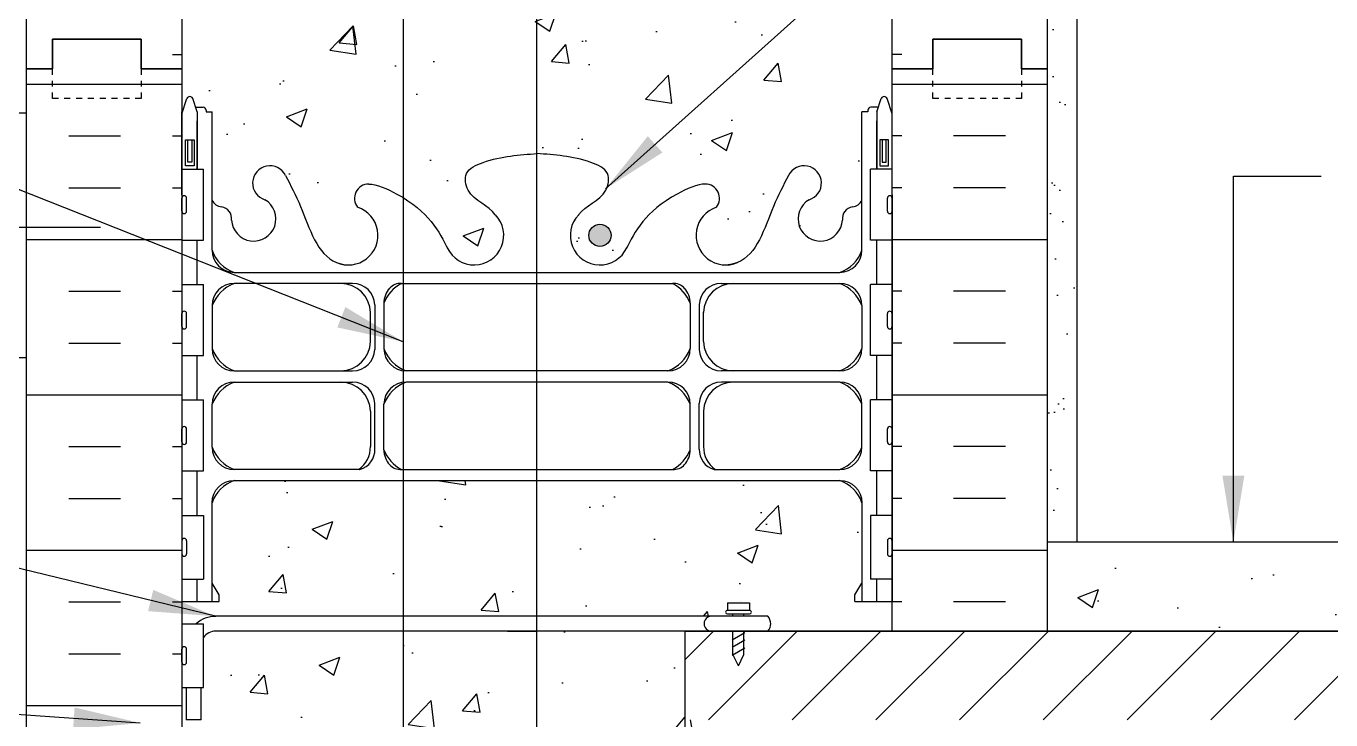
# Model space of a CAD drawing. Header units: inches. Extents: x 152.5 to 206.4, y 119 to 191.6.
# Drawn here: x 173.12 to 195.17, y 169.07 to 180.79 of the extents above; entities that cross this region are included whole.
import ezdxf

# ---------------------------------------------------------------- set-up
doc = ezdxf.new("R2010")
doc.units = ezdxf.units.IN
doc.header["$LTSCALE"] = 0.5
doc.header["$MEASUREMENT"] = 0
doc.linetypes.add('DASHED2', pattern=[0.375, 0.25, -0.125])
for name, color, linetype in [('HATCH', 12, 'Continuous'), ('line25', 2, 'Continuous'), ('LINE3', 3, 'Continuous'), ('LINE50', 5, 'Continuous'), ('LINE9', 9, 'Continuous'), ('TEXT', 4, 'Continuous'), ('Web_Edge', 9, 'Continuous')]:
    doc.layers.add(name, color=color, linetype=linetype)
doc.styles.add('DIM', font='romans.shx', dxfattribs={"width": 0.7})
doc.dimstyles.new('ext_12', dxfattribs={"dimscale": 12, "dimtxt": 0.09375, "dimasz": 0.09375, "dimexe": 0.09375, "dimexo": 0.0625, "dimgap": 0.0625, "dimtad": 1, "dimdec": 1, "dimzin": 3, "dimdsep": 46, "dimlunit": 4, "dimtxsty": 'DIM', "dimcen": 0.09, "dimdle": 0.09375, "dimclrt": 4, "dimadec": 0, "dimazin": 0, "dimtfac": 1, "dimtdec": 1, "dimtmove": 2, "dimatfit": 3, "dimfxl": 1, "dimfrac": 2, "dimtolj": 1, "dimtzin": 0, "dimarcsym": 0})
pattern_1 = [(50, (0, 0), (3.5863, -0.31376), [0.375, -4.125]), (355, (0, 0), (-0.693757, 3.76096), [0.3, -3.3]), (100.4514, (0.299, -0.026), (2.892544, 3.4472), [0.3187, -3.50571]), (46.1842, (0, 1), (5.33621, -0.8276), [0.5625, -6.1875]), (96.6356, (0.4447, 0.931), (4.67331, 4.87059), [0.47805, -5.25857]), (351.1842, (0, 1), (4.67331, 4.87059), [0.45, -4.95]), (21, (0.5, 0.75), (2.984535, -2.013094), [0.375, -4.125]), (326, (0.5, 0.75), (1.216577, 3.62575), [0.3, -3.3]), (71.4514, (0.7487, 0.5822), (4.20111, 1.612656), [0.3187, -3.50571]), (37.5, (0, 0), (0.060799, 1.664469), [0, -3.26, 0, -3.35, 0, -3.3125]), (7.5, (0, 0), (1.315348, 1.972059), [0, -1.91, 0, -3.185, 0, -1.2625]), (327.5, (-1.115, 0), (2.669112, -0.1127744), [0, -1.25, 0, -3.9, 0, -5.175]), (317.5, (-1.615, 0), (2.91593, 0.500525), [0, -1.625, 0, -2.59, 0, -3.675])]

msp = doc.modelspace()

# ---------------------------------------------------------------- hatches: boundary and pattern name
at = {"layer": 'HATCH'}
h = msp.add_hatch(dxfattribs=at)
h.set_pattern_fill('AR-CONC', color=256, scale=0.5)
h.set_pattern_definition(pattern_1)
h.paths.add_polyline_path([(184.253, 170.57), (176.32, 170.57, 0.243307), (176.118, 170.462), (176.118, 169.615), (176.077, 169.615), (176.077, 169.07), (175.827, 169.07), (175.827, 169.615), (175.753, 169.615), (175.753, 168.865), (176.118, 168.865), (176.118, 167.665), (175.753, 167.665), (175.753, 166.915), (176.118, 166.915), (176.118, 165.715), (175.753, 165.715), (175.753, 164.965), (176.118, 164.965), (176.118, 163.765), (175.753, 163.765), (175.753, 162.321, -0.522611), (175.989, 162.322, -0.520567), (176.166, 162.322, -0.520567), (176.507, 162.322, -0.520567), (176.764, 162.322, -0.520567), (176.996, 162.322, -0.520567), (177.16, 162.322, -0.520567), (177.494, 162.311, -0.520567), (177.691, 162.311, -0.520567), (177.926, 162.311, -0.520567), (178.177, 162.311, -0.434064), (178.253, 162.329, -0.434064), (178.329, 162.311, -0.520567), (178.581, 162.311, -0.520567), (178.815, 162.311, -0.520567), (179.012, 162.311, -0.520567), (179.347, 162.322, -0.520567), (179.51, 162.322, -0.520567), (179.742, 162.322, -0.520567), (179.999, 162.322, -0.357181), (180.253, 162.393, -0.357181), (180.507, 162.322, -0.520567), (180.764, 162.322, -0.520567), (180.996, 162.322, -0.520567), (181.16, 162.322, -0.520567), (181.494, 162.311, -0.520567), (181.691, 162.311, -0.520567), (181.926, 162.311, -0.520567), (182.177, 162.311, -0.434064), (182.253, 162.329, -0.434064), (182.329, 162.311, -0.520567), (182.581, 162.311, -0.520567), (182.815, 162.311, -0.520567), (183.012, 162.311, -0.520567), (183.347, 162.322, -0.520567), (183.51, 162.322, -0.520567), (183.742, 162.322, -0.520567), (183.999, 162.322, -0.357181), (184.253, 162.393), (184.253, 162.57)])
h.paths.add_polyline_path([(187.753, 169.07), (184.253, 169.07), (184.253, 164.07), (187.753, 164.07)])
h.paths.add_polyline_path([(187.753, 189.07), (180.628, 189.07), (179.628, 188.07), (179.628, 189.07), (179.628, 190.07), (178.628, 189.07), (175.753, 189.07), (175.753, 186.262, 0.088416), (175.899, 186.165), (175.989, 186.165), (175.989, 186.123, -0.249069), (176.099, 185.916), (176.099, 185.848, -0.414214), (176.037, 185.786), (175.989, 185.786), (175.989, 185.716), (176.094, 185.716, -0.155529), (176.27, 185.582, 0.180914), (176.688, 185.27), (178.268, 184.917, 0.054974), (178.595, 184.881), (181.753, 184.881), (184.911, 184.881, 0.054974), (185.238, 184.917), (186.819, 185.27, 0.180914), (187.237, 185.582, -0.155529), (187.412, 185.716), (187.517, 185.716), (187.517, 185.786), (187.47, 185.786, -0.414214), (187.407, 185.848), (187.407, 185.916, -0.249069), (187.517, 186.123), (187.517, 186.165), (187.607, 186.165, 0.088413), (187.753, 186.262)])
h = msp.add_hatch(dxfattribs=at)
h.set_pattern_fill('AR-SAND', color=256, scale=0.5, style=0)
h.set_pattern_definition([(37.5, (180.3157, 162.5695), (-0.031497, 0.963412), [0, -0.76, 0, -0.85, 0, -0.8125]), (7.5, (180.3157, 162.5695), (0.88489, 1.411073), [0, -0.41, 0, -0.685, 0, -0.2625]), (327.5, (179.7007, 162.5695), (1.55707, 0.00283), [0, -0.25, 0, -0.9, 0, -1.175]), (317.5, (179.7007, 162.5695), (1.503063, 0.43884), [0, -0.125, 0, -0.59, 0, -0.675])])
h.paths.add_polyline_path([(190.378, 172.57), (190.878, 172.57), (190.878, 189.07), (190.378, 189.07)])
h = msp.add_hatch(dxfattribs=at)
h.set_pattern_fill('AR-CONC', color=256, scale=0.5)
h.set_pattern_definition(pattern_1)
edge = h.paths.add_edge_path()
edge.add_line((187.243, 179.341), (187.343, 179.341))
edge.add_line((187.343, 179.341), (187.343, 179.371))
edge.add_arc((187.393, 179.371), 0.05, 90, 180, ccw=False)
edge.add_line((187.393, 179.421), (187.519, 179.421))
edge.add_line((187.519, 179.421), (187.568, 179.571))
edge.add_arc((187.618, 179.544), 0.0567, 28.0725, 151.9275, ccw=False)
edge.add_line((187.668, 179.571), (187.753, 179.31))
edge.add_line((187.753, 179.31), (187.753, 179.341))
edge.add_line((187.753, 179.341), (187.753, 180.07))
edge.add_line((187.753, 180.07), (187.753, 182.07))
edge.add_arc((187.407, 181.709), 0.5, 46.2109, 66.4218)
edge.add_line((187.607, 182.167), (187.517, 182.167))
edge.add_line((187.517, 182.167), (187.517, 182.209))
edge.add_arc((187.657, 182.416), 0.25, 180, 235.9442, ccw=False)
edge.add_line((187.407, 182.416), (187.407, 182.483))
edge.add_arc((187.47, 182.483), 0.0625, 90, 180, ccw=False)
edge.add_line((187.47, 182.546), (187.517, 182.546))
edge.add_line((187.517, 182.546), (187.517, 182.616))
edge.add_line((187.517, 182.616), (187.412, 182.616))
edge.add_arc((187.45, 182.266), 0.352, 96.1291, 141.5331)
edge.add_arc((187.073, 182.534), 0.113, 167.8156, 334.0569, ccw=False)
edge.add_arc((186.587, 182.539), 0.375, 2.9237, 239.8675)
edge.add_arc((186.267, 181.946), 0.3, -152.403, 63.9425, ccw=False)
edge.add_spline(control_points=[(186.001, 181.807), (185.915, 181.973), (185.662, 182.463), (185.468, 183.144), (185.142, 183.275)], knot_values=[0, 0, 0, 0, 0.579211, 1.703896, 1.703896, 1.703896, 1.703896], degree=3, periodic=0)
edge.add_spline(control_points=[(185.142, 183.275), (185.093, 183.295), (185.039, 183.307), (184.982, 183.316)], knot_values=[1.703896, 1.703896, 1.703896, 1.703896, 1.875321, 1.875321, 1.875321, 1.875321], degree=3, periodic=0)
edge.add_arc((184.941, 182.817), 0.5, 85.2926, 251.7937)
edge.add_arc((184.594, 182.192), 0.242, -90, 38.2327, ccw=False)
edge.add_spline(control_points=[(184.594, 181.95), (184.473, 181.948), (183.654, 182.3), (183.409, 182.747), (183.27, 183.027)], knot_values=[0.038125, 0.038125, 0.038125, 0.038125, 0.320663, 1.237398, 1.237398, 1.237398, 1.237398], degree=3, periodic=0)
edge.add_arc((182.816, 182.817), 0.5, 24.819, 224.1875)
edge.add_spline(control_points=[(182.457, 182.469), (182.565, 182.306), (182.925, 182.215), (183.001, 181.72), (182.453, 181.484), (182.05, 181.455), (181.753, 181.434)], knot_values=[0.229407, 0.229407, 0.229407, 0.229407, 0.844432, 1.128849, 1.464331, 2.389004, 2.389004, 2.389004, 2.389004], degree=3, periodic=0)
edge.add_spline(control_points=[(181.753, 181.434), (181.457, 181.455), (181.053, 181.484), (180.505, 181.72), (180.582, 182.215), (180.942, 182.306), (181.049, 182.469)], knot_values=[0.229407, 0.229407, 0.229407, 0.229407, 1.15408, 1.489562, 1.773979, 2.389004, 2.389004, 2.389004, 2.389004], degree=3, periodic=0)
edge.add_arc((180.691, 182.817), 0.5, 315.8125, 515.181)
edge.add_spline(control_points=[(180.237, 183.027), (180.097, 182.747), (179.852, 182.3), (179.033, 181.948), (178.912, 181.95)], knot_values=[0.038125, 0.038125, 0.038125, 0.038125, 0.95486, 1.237398, 1.237398, 1.237398, 1.237398], degree=3, periodic=0)
edge.add_arc((178.912, 182.192), 0.242, 141.7673, 270, ccw=False)
edge.add_arc((178.566, 182.817), 0.5, 288.2063, 454.7074)
edge.add_spline(control_points=[(178.525, 183.316), (178.468, 183.307), (178.414, 183.295), (178.364, 183.275)], knot_values=[1.703896, 1.703896, 1.703896, 1.703896, 1.875321, 1.875321, 1.875321, 1.875321], degree=3, periodic=0)
edge.add_spline(control_points=[(178.364, 183.275), (178.038, 183.144), (177.844, 182.463), (177.591, 181.973), (177.505, 181.807)], knot_values=[0, 0, 0, 0, 1.124685, 1.703896, 1.703896, 1.703896, 1.703896], degree=3, periodic=0)
edge.add_arc((177.239, 181.946), 0.3, 116.0575, 333.031, ccw=False)
edge.add_arc((176.919, 182.539), 0.375, 300.1325, 537.0763)
edge.add_arc((176.434, 182.534), 0.113, -154.0569, 12.1844, ccw=False)
edge.add_arc((176.057, 182.266), 0.352, 38.4669, 83.8709)
edge.add_line((176.094, 182.616), (175.989, 182.616))
edge.add_line((175.989, 182.616), (175.989, 182.546))
edge.add_line((175.989, 182.546), (176.037, 182.546))
edge.add_arc((176.037, 182.483), 0.0625, 0, 90, ccw=False)
edge.add_line((176.099, 182.483), (176.099, 182.416))
edge.add_arc((175.849, 182.416), 0.25, 304.0558, 360, ccw=False)
edge.add_line((175.989, 182.209), (175.989, 182.167))
edge.add_line((175.989, 182.167), (175.899, 182.167))
edge.add_arc((176.099, 181.709), 0.5, 113.5782, 133.7891)
edge.add_line((175.753, 182.07), (175.753, 180.07))
edge.add_line((175.753, 180.07), (175.753, 179.31))
edge.add_line((175.753, 179.31), (175.838, 179.571))
edge.add_arc((175.888, 179.544), 0.0567, 28.0725, 151.9275, ccw=False)
edge.add_line((175.938, 179.571), (175.987, 179.421))
edge.add_line((175.987, 179.421), (176.113, 179.421))
edge.add_arc((176.113, 179.371), 0.05, 0, 90, ccw=False)
edge.add_line((176.163, 179.371), (176.163, 179.341))
edge.add_line((176.163, 179.341), (176.263, 179.341))
edge.add_line((176.263, 179.341), (176.263, 177.851))
edge.add_arc((176.438, 177.928), 0.19, 203.6316, 265.6964)
edge.add_arc((176.394, 177.54), 0.2, -7.1071, 81.62, ccw=False)
edge.add_arc((176.967, 177.534), 0.375, 182.9237, 419.8675)
edge.add_arc((177.241, 178.139), 0.293, 25.7984, 253.0731, ccw=False)
edge.add_spline(control_points=[(177.505, 178.267), (177.591, 178.1), (177.844, 177.61), (178.038, 176.929), (178.364, 176.799)], knot_values=[0, 0, 0, 0, 0.579211, 1.703896, 1.703896, 1.703896, 1.703896], degree=3, periodic=0)
edge.add_spline(control_points=[(178.364, 176.799), (178.414, 176.779), (178.468, 176.766), (178.525, 176.758)], knot_values=[1.703896, 1.703896, 1.703896, 1.703896, 1.875321, 1.875321, 1.875321, 1.875321], degree=3, periodic=0)
edge.add_arc((178.566, 177.256), 0.5, 265.2926, 431.7937)
edge.add_arc((178.912, 177.881), 0.242, 90, 218.2327, ccw=False)
edge.add_spline(control_points=[(178.912, 178.123), (179.033, 178.125), (179.852, 177.774), (180.097, 177.326), (180.237, 177.046)], knot_values=[0.038125, 0.038125, 0.038125, 0.038125, 0.320663, 1.237398, 1.237398, 1.237398, 1.237398], degree=3, periodic=0)
edge.add_arc((180.691, 177.256), 0.5, 204.819, 404.1875)
edge.add_spline(control_points=[(181.049, 177.605), (180.942, 177.768), (180.582, 177.858), (180.505, 178.354), (181.053, 178.59), (181.457, 178.618), (181.753, 178.639)], knot_values=[0.229407, 0.229407, 0.229407, 0.229407, 0.844432, 1.128849, 1.464331, 2.389004, 2.389004, 2.389004, 2.389004], degree=3, periodic=0)
edge.add_spline(control_points=[(181.753, 178.639), (182.05, 178.618), (182.453, 178.59), (183.001, 178.354), (182.925, 177.858), (182.565, 177.768), (182.457, 177.605)], knot_values=[0.229407, 0.229407, 0.229407, 0.229407, 1.15408, 1.489562, 1.773979, 2.389004, 2.389004, 2.389004, 2.389004], degree=3, periodic=0)
edge.add_arc((182.816, 177.256), 0.5, 135.8125, 335.181)
edge.add_spline(control_points=[(183.27, 177.046), (183.409, 177.326), (183.654, 177.774), (184.473, 178.125), (184.594, 178.123)], knot_values=[0.038125, 0.038125, 0.038125, 0.038125, 0.95486, 1.237398, 1.237398, 1.237398, 1.237398], degree=3, periodic=0)
edge.add_arc((184.594, 177.881), 0.242, -38.2327, 90, ccw=False)
edge.add_arc((184.941, 177.256), 0.5, 108.2063, 274.7074)
edge.add_spline(control_points=[(184.982, 176.758), (185.039, 176.766), (185.093, 176.779), (185.142, 176.799)], knot_values=[1.703896, 1.703896, 1.703896, 1.703896, 1.875321, 1.875321, 1.875321, 1.875321], degree=3, periodic=0)
edge.add_spline(control_points=[(185.142, 176.799), (185.468, 176.929), (185.662, 177.61), (185.915, 178.1), (186.001, 178.267)], knot_values=[0, 0, 0, 0, 1.124685, 1.703896, 1.703896, 1.703896, 1.703896], degree=3, periodic=0)
edge.add_arc((186.266, 178.139), 0.293, -73.0731, 154.2016, ccw=False)
edge.add_arc((186.539, 177.534), 0.375, 120.1325, 357.0763)
edge.add_arc((187.112, 177.54), 0.2, 98.3788, 187.1071, ccw=False)
edge.add_arc((187.069, 177.928), 0.19, 274.3061, 336.3703)
edge.add_line((187.243, 177.851), (187.243, 179.341))
edge = h.paths.add_edge_path()
edge.add_arc((187.069, 146.211), 0.19, 23.6297, 85.6939)
edge.add_arc((187.112, 146.599), 0.2, 172.8929, 261.6212, ccw=False)
edge.add_arc((186.539, 146.605), 0.375, 2.9237, 239.8675)
edge.add_arc((186.266, 146), 0.293, -154.2016, 73.0731, ccw=False)
edge.add_spline(control_points=[(186.001, 145.872), (185.915, 146.039), (185.662, 146.529), (185.468, 147.21), (185.142, 147.34)], knot_values=[0, 0, 0, 0, 0.579211, 1.703896, 1.703896, 1.703896, 1.703896], degree=3, periodic=0)
edge.add_spline(control_points=[(185.142, 147.34), (185.093, 147.36), (185.039, 147.373), (184.982, 147.381)], knot_values=[1.703896, 1.703896, 1.703896, 1.703896, 1.875321, 1.875321, 1.875321, 1.875321], degree=3, periodic=0)
edge.add_arc((184.941, 146.883), 0.5, 85.2926, 251.7937)
edge.add_arc((184.594, 146.258), 0.242, -90, 38.2327, ccw=False)
edge.add_spline(control_points=[(184.594, 146.016), (184.473, 146.014), (183.654, 146.365), (183.409, 146.813), (183.27, 147.093)], knot_values=[0.038125, 0.038125, 0.038125, 0.038125, 0.320663, 1.237398, 1.237398, 1.237398, 1.237398], degree=3, periodic=0)
edge.add_arc((182.816, 146.883), 0.5, 24.819, 224.1875)
edge.add_spline(control_points=[(182.457, 146.534), (182.565, 146.371), (182.925, 146.281), (183.001, 145.785), (182.453, 145.549), (182.05, 145.521), (181.753, 145.5)], knot_values=[0.229407, 0.229407, 0.229407, 0.229407, 0.844432, 1.128849, 1.464331, 2.389004, 2.389004, 2.389004, 2.389004], degree=3, periodic=0)
edge.add_spline(control_points=[(181.753, 145.5), (181.457, 145.521), (181.053, 145.549), (180.505, 145.785), (180.582, 146.281), (180.942, 146.371), (181.049, 146.534)], knot_values=[0.229407, 0.229407, 0.229407, 0.229407, 1.15408, 1.489562, 1.773979, 2.389004, 2.389004, 2.389004, 2.389004], degree=3, periodic=0)
edge.add_arc((180.691, 146.883), 0.5, 315.8125, 515.181)
edge.add_spline(control_points=[(180.237, 147.093), (180.097, 146.813), (179.852, 146.365), (179.033, 146.014), (178.912, 146.016)], knot_values=[0.038125, 0.038125, 0.038125, 0.038125, 0.95486, 1.237398, 1.237398, 1.237398, 1.237398], degree=3, periodic=0)
edge.add_arc((178.912, 146.258), 0.242, 141.7673, 270, ccw=False)
edge.add_arc((178.566, 146.883), 0.5, 288.2063, 454.7074)
edge.add_spline(control_points=[(178.525, 147.381), (178.468, 147.373), (178.414, 147.36), (178.364, 147.34)], knot_values=[1.703896, 1.703896, 1.703896, 1.703896, 1.875321, 1.875321, 1.875321, 1.875321], degree=3, periodic=0)
edge.add_spline(control_points=[(178.364, 147.34), (178.038, 147.21), (177.844, 146.529), (177.591, 146.039), (177.505, 145.872)], knot_values=[0, 0, 0, 0, 1.124685, 1.703896, 1.703896, 1.703896, 1.703896], degree=3, periodic=0)
edge.add_arc((177.241, 146), 0.293, 106.9269, 334.2016, ccw=False)
edge.add_arc((176.967, 146.605), 0.375, 300.1325, 537.0763)
edge.add_arc((176.394, 146.599), 0.2, -81.62, 7.1071, ccw=False)
edge.add_arc((176.438, 146.211), 0.19, 94.3036, 156.3684)
edge.add_line((176.263, 146.288), (176.263, 144.798))
edge.add_line((176.263, 144.798), (176.163, 144.798))
edge.add_line((176.163, 144.798), (176.163, 144.768))
edge.add_arc((176.113, 144.768), 0.05, -90, 0, ccw=False)
edge.add_line((176.113, 144.718), (175.987, 144.718))
edge.add_line((175.987, 144.718), (175.938, 144.568))
edge.add_arc((175.888, 144.595), 0.0567, 208.0725, 331.9275, ccw=False)
edge.add_line((175.838, 144.568), (175.753, 144.829))
edge.add_line((175.753, 144.829), (175.753, 144.069))
edge.add_line((175.753, 144.069), (180.955, 144.069))
edge.add_line((180.955, 144.069), (181.951, 143.072))
edge.add_line((181.951, 143.072), (181.951, 144.072))
edge.add_line((181.951, 144.072), (181.951, 145.072))
edge.add_line((181.951, 145.072), (182.955, 144.069))
edge.add_line((182.955, 144.069), (187.753, 144.069))
edge.add_line((187.753, 144.069), (187.753, 144.829))
edge.add_line((187.753, 144.829), (187.668, 144.568))
edge.add_arc((187.618, 144.595), 0.0567, 208.0725, 331.9275, ccw=False)
edge.add_line((187.568, 144.568), (187.519, 144.718))
edge.add_line((187.519, 144.718), (187.393, 144.718))
edge.add_arc((187.393, 144.768), 0.05, 180, 270, ccw=False)
edge.add_line((187.343, 144.768), (187.343, 144.798))
edge.add_line((187.343, 144.798), (187.243, 144.798))
edge.add_line((187.243, 144.798), (187.243, 146.288))
h = msp.add_hatch(dxfattribs=at)
h.set_pattern_fill('INSUL', color=256, scale=7, style=0)
h.set_pattern_definition([(0, (-2750.4083, -234.94), (0, 2.625), []), (0, (-2750.4083, -234.065), (0, 2.625), [0.875, -0.875]), (0, (-2750.4083, -233.19), (0, 2.625), [0.875, -0.875])])
h.paths.add_polyline_path([(173.128, 162.07), (173.566, 162.07), (173.566, 162.57), (175.066, 162.57), (175.066, 162.07), (175.753, 162.07), (175.753, 180.07), (175.066, 180.07), (175.066, 180.57), (173.566, 180.57), (173.566, 180.07), (173.128, 180.07)])
h = msp.add_hatch(dxfattribs=at)
h.set_pattern_fill('INSUL', color=256, scale=7, style=0)
h.set_pattern_definition([(180, (3113.9148, -234.94), (-3e-13, 2.625), []), (180, (3113.9148, -234.065), (-3e-13, 2.625), [0.875, -0.875]), (180, (3113.9148, -233.19), (-3e-13, 2.625), [0.875, -0.875])])
h.paths.add_polyline_path([(187.753, 170.57), (190.378, 170.57), (190.378, 180.07), (189.941, 180.07), (189.941, 180.57), (188.441, 180.57), (188.441, 180.07), (187.753, 180.07)])
h = msp.add_hatch(dxfattribs=at)
h.set_pattern_fill('AR-CONC', color=256, scale=0.5)
h.set_pattern_definition([(50, (-16.8055, 18), (3.5863, -0.31376), [0.375, -4.125]), (355, (-16.8055, 18), (-0.693757, 3.76096), [0.3, -3.3]), (100.4514, (-16.5066, 17.974), (2.892544, 3.4472), [0.3187, -3.50571]), (46.1842, (-16.8055, 19), (5.33621, -0.8276), [0.5625, -6.1875]), (96.6356, (-16.361, 18.931), (4.67331, 4.87059), [0.47805, -5.25857]), (351.1842, (-16.8055, 19), (4.67331, 4.87059), [0.45, -4.95]), (21, (-16.3055, 18.75), (2.984535, -2.013094), [0.375, -4.125]), (326, (-16.3055, 18.75), (1.216577, 3.62575), [0.3, -3.3]), (71.4514, (-16.0568, 18.5822), (4.20111, 1.612656), [0.3187, -3.50571]), (37.5, (-16.8055, 18), (0.060799, 1.664469), [0, -3.26, 0, -3.35, 0, -3.3125]), (7.5, (-16.8055, 18), (1.315348, 1.972059), [0, -1.91, 0, -3.185, 0, -1.2625]), (327.5, (-17.9205, 18), (2.669112, -0.1127744), [0, -1.25, 0, -3.9, 0, -5.175]), (317.5, (-18.4205, 18), (2.91593, 0.500525), [0, -1.625, 0, -2.59, 0, -3.675])])
edge = h.paths.add_edge_path()
edge.add_line((185.655, 170.57), (187.243, 170.57))
edge.add_line((187.243, 170.57), (187.243, 172.739))
edge.add_arc((186.868, 172.739), 0.375, 0.0021, 90)
edge.add_line((186.868, 173.114), (176.638, 173.114))
edge.add_arc((176.638, 172.739), 0.375, 90, 180.0021)
edge.add_line((176.263, 172.738), (176.263, 170.816))
edge.add_arc((176.323, 170.32), 0.499, 90.4562, 96.886, ccw=False)
edge.add_line((176.319, 170.82), (185.653, 170.82))
edge.add_arc((185.516, 170.694), 0.186, -41.8195, 42.6425, ccw=False)
h = msp.add_hatch(dxfattribs=at)
h.set_pattern_fill('AR-CONC', color=256, scale=0.5, style=0)
h.set_pattern_definition([(50, (83.575, 15.6684), (3.5863, -0.31376), [0.375, -4.125]), (355, (83.575, 15.6684), (-0.69376, 3.76096), [0.3, -3.3]), (100.4514, (83.874, 15.6422), (2.89255, 3.4472), [0.3187, -3.50571]), (46.1842, (83.575, 16.6684), (5.33621, -0.8276), [0.5625, -6.1875]), (96.6356, (84.02, 16.5994), (4.67331, 4.87059), [0.47805, -5.25856]), (351.1842, (83.575, 16.6684), (4.67331, 4.8706), [0.45, -4.95]), (21, (84.075, 16.4184), (2.984535, -2.013094), [0.375, -4.125]), (326, (84.075, 16.4184), (1.21658, 3.62575), [0.3, -3.3]), (71.4514, (84.3238, 16.2506), (4.201113, 1.61265), [0.3187, -3.50571]), (37.5, (83.5751, 15.6684), (0.060799, 1.664469), [0, -3.26, 0, -3.35, 0, -3.3125]), (7.5, (83.5751, 15.6684), (1.315348, 1.972059), [0, -1.91, 0, -3.185, 0, -1.2625]), (327.5, (82.4601, 15.6684), (2.669112, -0.112774), [0, -1.25, 0, -3.9, 0, -5.175]), (317.5, (81.96, 15.6684), (2.91593, 0.500525), [0, -1.625, 0, -2.59, 0, -3.675])])
h.paths.add_polyline_path([(199.008, 172.07), (190.378, 172.07), (190.378, 171.429), (190.378, 170.57), (199.008, 170.57)])
h = msp.add_hatch(dxfattribs=at)
h.set_pattern_fill('ANSI31', color=256, scale=8, style=0)
h.set_pattern_definition([(45, (83.5751, 15.6684), (-0.707107, 0.707107), [])])
h.paths.add_polyline_path([(199.008, 169.07), (199.008, 170.57), (184.253, 170.57), (184.253, 169.07)])
at = {"layer": 'LINE3'}
msp.add_hatch(color=256, dxfattribs=at).paths.add_polyline_path([(182.628, 177.256, 1), (183.003, 177.256, 1)])

# ---------------------------------------------------------------- linework, layer by layer
at = {"layer": 'HATCH'}
for p, q in [((175.592, 180.31), (175.753, 180.31)), ((187.915, 180.31), (187.753, 180.31))]:
    msp.add_line(p, q, dxfattribs=at)
at = {"layer": 'line25'}
for p, q in [((175.753, 189.07), (175.753, 180.07)), ((187.753, 180.07), (187.753, 189.07)), ((175.753, 180.07), (175.753, 162.07)), ((187.753, 170.57), (187.753, 180.07)), ((175.753, 178.375), (176.118, 178.375)), ((176.118, 177.175), (176.118, 178.375)), ((187.753, 178.375), (187.388, 178.375)), ((187.388, 177.175), (187.388, 178.375)), ((175.793, 177.925), (175.793, 177.925)), ((187.713, 177.925), (187.713, 177.925)), ((175.753, 177.665), (175.753, 177.885)), ((175.753, 177.83), (175.753, 177.83)), ((175.753, 177.72), (175.753, 177.72)), ((175.833, 177.665), (175.833, 177.885)), ((187.673, 177.665), (187.673, 177.885)), ((187.753, 177.665), (187.753, 177.885)), ((187.753, 177.83), (187.753, 177.83)), ((187.753, 177.72), (187.753, 177.72)), ((175.793, 177.625), (175.793, 177.625)), ((187.713, 177.625), (187.713, 177.625)), ((175.753, 177.175), (176.118, 177.175)), ((187.753, 177.175), (187.388, 177.175)), ((175.753, 176.425), (176.118, 176.425)), ((176.118, 175.225), (176.118, 176.425)), ((187.753, 176.425), (187.388, 176.425)), ((187.388, 175.225), (187.388, 176.425)), ((175.753, 175.715), (175.753, 175.935)), ((175.793, 175.975), (175.793, 175.975)), ((175.833, 175.715), (175.833, 175.935)), ((187.673, 175.715), (187.673, 175.935)), ((187.713, 175.975), (187.713, 175.975)), ((187.753, 175.715), (187.753, 175.935)), ((175.753, 175.88), (175.753, 175.88)), ((175.753, 175.77), (175.753, 175.77)), ((187.753, 175.88), (187.753, 175.88)), ((187.753, 175.77), (187.753, 175.77)), ((175.793, 175.675), (175.793, 175.675)), ((187.713, 175.675), (187.713, 175.675)), ((175.753, 175.225), (176.118, 175.225)), ((187.753, 175.225), (187.388, 175.225)), ((175.753, 174.475), (176.118, 174.475)), ((176.118, 173.275), (176.118, 174.475)), ((187.753, 174.475), (187.388, 174.475)), ((187.388, 173.275), (187.388, 174.475)), ((175.753, 173.765), (175.753, 173.985)), ((175.793, 174.025), (175.793, 174.025)), ((175.833, 173.765), (175.833, 173.985)), ((187.673, 173.765), (187.673, 173.985)), ((187.713, 174.025), (187.713, 174.025)), ((187.753, 173.765), (187.753, 173.985)), ((175.753, 173.93), (175.753, 173.93)), ((175.753, 173.82), (175.753, 173.82)), ((175.793, 173.725), (175.793, 173.725)), ((187.713, 173.725), (187.713, 173.725)), ((187.753, 173.93), (187.753, 173.93)), ((187.753, 173.82), (187.753, 173.82)), ((175.753, 173.275), (176.118, 173.275)), ((187.753, 173.275), (187.388, 173.275)), ((175.753, 172.525), (176.118, 172.525)), ((176.118, 172.525), (176.118, 171.445)), ((187.753, 172.525), (187.388, 172.525)), ((187.388, 172.525), (187.388, 171.445)), ((175.753, 172.095), (175.753, 171.875)), ((175.753, 172.04), (175.753, 172.04)), ((175.793, 172.135), (175.793, 172.135)), ((175.833, 172.095), (175.833, 171.875)), ((187.673, 172.095), (187.673, 171.875)), ((187.713, 172.135), (187.713, 172.135)), ((187.753, 172.095), (187.753, 171.875)), ((187.753, 172.04), (187.753, 172.04)), ((175.753, 171.93), (175.753, 171.93)), ((175.793, 171.835), (175.793, 171.835)), ((187.713, 171.835), (187.713, 171.835)), ((187.753, 171.93), (187.753, 171.93)), ((175.753, 171.445), (176.118, 171.445)), ((187.753, 171.445), (187.388, 171.445)), ((175.753, 170.695), (176.118, 170.695)), ((175.753, 170.695), (176.118, 170.695)), ((175.753, 170.695), (176.118, 170.695)), ((176.118, 169.615), (176.118, 170.695)), ((176.118, 169.615), (176.118, 170.695)), ((181.253, 170.57), (181.753, 170.57)), ((199.008, 170.57), (184.253, 170.57)), ((184.253, 170.57), (184.253, 162.57)), ((184.253, 170.57), (199.008, 170.57)), ((175.753, 170.045), (175.753, 170.265)), ((175.753, 170.21), (175.753, 170.21)), ((175.793, 170.305), (175.793, 170.305)), ((175.833, 170.045), (175.833, 170.265)), ((175.753, 170.1), (175.753, 170.1)), ((175.793, 170.005), (175.793, 170.005)), ((175.753, 169.615), (176.118, 169.615)), ((175.753, 169.615), (176.118, 169.615))]:
    msp.add_line(p, q, dxfattribs=at)
for centre, start, end in [((175.793, 177.885), 90, 180), ((175.793, 177.885), 360, 90), ((187.713, 177.885), 90, 180), ((187.713, 177.885), 0, 90), ((175.793, 177.665), 180, 270), ((175.793, 177.665), 270, 0), ((187.713, 177.665), 180, 270), ((187.713, 177.665), 270, 0), ((175.793, 175.935), 90, 180), ((175.793, 175.935), 360, 90), ((187.713, 175.935), 90, 180), ((187.713, 175.935), 0, 90), ((175.793, 175.715), 180, 270), ((175.793, 175.715), 270, 0), ((187.713, 175.715), 180, 270), ((187.713, 175.715), 270, 0), ((175.793, 173.985), 90, 180), ((175.793, 173.985), 360, 90), ((187.713, 173.985), 90, 180), ((187.713, 173.985), 0, 90), ((175.793, 173.765), 180, 270), ((175.793, 173.765), 270, 0), ((187.713, 173.765), 180, 270), ((187.713, 173.765), 270, 0), ((175.793, 172.095), 90, 180), ((175.793, 172.095), 0, 90), ((187.713, 172.095), 90, 180), ((187.713, 172.095), 360, 90), ((175.793, 171.875), 180, 270), ((175.793, 171.875), 270, 0), ((187.713, 171.875), 180, 270), ((187.713, 171.875), 270, 0), ((175.793, 170.265), 90, 180), ((175.793, 170.265), 360, 90), ((175.793, 170.045), 180, 270), ((175.793, 170.045), 270, 0)]:
    msp.add_arc(centre, 0.04, start, end, dxfattribs=at)
at = {"layer": 'LINE3'}
for p, q in [((181.742, 189.069), (181.742, 162.322)), ((179.493, 187.414), (179.493, 144.068))]:
    msp.add_line(p, q, dxfattribs=at)
msp.add_circle((182.816, 177.256), 0.188, dxfattribs=at)
at = {"layer": 'LINE50'}
for p, q in [((173.128, 180.07), (173.128, 189.07)), ((190.378, 180.07), (190.378, 189.07)), ((173.128, 162.07), (173.128, 180.07)), ((190.378, 170.57), (190.378, 180.07)), ((185.183, 171.07), (185.183, 171.07))]:
    msp.add_line(p, q, dxfattribs=at)
for points in [[(175.753, 180.07), (175.066, 180.07), (175.066, 180.57), (173.566, 180.57), (173.566, 180.07), (173.128, 180.07)], [(173.128, 180.07), (173.566, 180.07), (173.566, 180.57), (175.066, 180.57), (175.066, 180.07), (175.753, 180.07)], [(187.753, 180.07), (188.441, 180.07), (188.441, 180.57), (189.941, 180.57), (189.941, 180.07), (190.378, 180.07)], [(190.378, 180.07), (189.941, 180.07), (189.941, 180.57), (188.441, 180.57), (188.441, 180.07), (187.753, 180.07)]]:
    msp.add_lwpolyline(points, dxfattribs=at)
at = {"layer": 'LINE9'}
for p, q in [((190.878, 172.07), (190.878, 189.07)), ((172.378, 177.395), (174.378, 177.395)), ((184.969, 171.047), (184.969, 170.922)), ((184.969, 171.047), (185.344, 171.047)), ((184.969, 170.922), (185.344, 170.922)), ((184.969, 170.86), (185.344, 170.86)), ((184.969, 170.86), (185.344, 170.86)), ((185.062, 170.82), (185.062, 170.86)), ((185.25, 170.82), (185.25, 170.86)), ((185.344, 171.047), (185.344, 170.922)), ((185.653, 170.82), (176.319, 170.82)), ((185.655, 170.57), (176.32, 170.57)), ((185.048, 170.555), (185.074, 170.57)), ((185.048, 170.421), (185.267, 170.547)), ((185.048, 170.296), (185.267, 170.422)), ((185.062, 170.172), (185.062, 170.57)), ((185.25, 170.172), (185.25, 170.57)), ((185.048, 170.164), (185.267, 170.29)), ((185.156, 169.984), (185.062, 170.172)), ((185.156, 169.984), (185.25, 170.172)), ((175.827, 169.615), (175.827, 169.07)), ((176.077, 169.07), (176.077, 169.615)), ((176.077, 169.07), (175.827, 169.07))]:
    msp.add_line(p, q, dxfattribs=at)
at = {"layer": 'LINE9', "linetype": 'DASHED2', "ltscale": 0.15}
for points in [[(175.066, 180.07), (175.066, 180.07), (175.066, 179.57), (173.566, 179.57), (173.566, 180.07), (173.566, 180.07)], [(189.941, 180.07), (189.941, 180.07), (189.941, 179.57), (188.441, 179.57), (188.441, 180.07), (188.441, 180.07)]]:
    msp.add_lwpolyline(points, dxfattribs=at)
at = {"layer": 'LINE9', "color": 9}
msp.add_lwpolyline([(173.128, 179.32), (172.878, 179.32), (172.878, 175.445), (170.128, 175.445), (170.128, 175.195), (173.128, 175.195)], close=True, dxfattribs=at)
at = {"layer": 'LINE9'}
msp.add_lwpolyline([(199.008, 172.07), (190.378, 172.07)], dxfattribs=at)
for centre, radius, start, end in [((184.969, 170.891), 0.0312, 90, 270), ((185.344, 170.891), 0.0312, 270, 90), ((176.323, 170.32), 0.499, 89.3543, 131.4529), ((184.701, 170.695), 0.125, 89.3947, 270.6053), ((185.516, 170.694), 0.186, 318.1805, 42.6425), ((176.323, 170.32), 0.249, 89.3543, 145.3447)]:
    msp.add_arc(centre, radius, start, end, dxfattribs=at)
at = {"layer": 'Web_Edge'}
for p, q in [((175.753, 179.31), (175.838, 179.571)), ((176.013, 179.341), (175.938, 179.571)), ((187.493, 179.341), (187.568, 179.571)), ((187.753, 179.31), (187.668, 179.571)), ((175.987, 179.421), (176.113, 179.421)), ((176.013, 179.341), (176.013, 178.375)), ((176.163, 179.371), (176.163, 179.371)), ((176.163, 179.371), (176.163, 179.341)), ((176.163, 179.341), (176.263, 179.341)), ((176.263, 177.006), (176.263, 179.341)), ((187.343, 179.341), (187.243, 179.341)), ((187.243, 177.006), (187.243, 179.341)), ((187.343, 179.371), (187.343, 179.371)), ((187.343, 179.371), (187.343, 179.341)), ((187.519, 179.421), (187.393, 179.421)), ((187.493, 179.341), (187.493, 178.375)), ((176.638, 176.631), (186.868, 176.631)), ((178.638, 176.444), (176.638, 176.444)), ((179.465, 176.444), (184.076, 176.444)), ((184.868, 176.444), (186.868, 176.444)), ((176.263, 176.069), (176.263, 175.343)), ((178.938, 175.461), (178.938, 175.958)), ((179.013, 176.082), (179.013, 175.329)), ((179.166, 176.112), (179.166, 175.343)), ((184.341, 176.112), (184.341, 175.343)), ((184.493, 176.082), (184.493, 175.329)), ((184.568, 175.461), (184.568, 175.958)), ((187.243, 176.069), (187.243, 175.343)), ((176.638, 174.968), (178.638, 174.968)), ((183.966, 174.968), (179.541, 174.968)), ((186.868, 174.968), (184.868, 174.968)), ((176.638, 174.777), (178.638, 174.777)), ((183.966, 174.777), (179.541, 174.777)), ((186.868, 174.777), (184.868, 174.777)), ((176.263, 173.676), (176.263, 174.402)), ((179.013, 173.646), (179.013, 174.415)), ((179.166, 173.632), (179.166, 174.402)), ((184.341, 173.632), (184.341, 174.402)), ((184.493, 173.646), (184.493, 174.415)), ((187.243, 173.676), (187.243, 174.402)), ((178.938, 174.284), (178.938, 173.687)), ((184.568, 174.284), (184.568, 173.687)), ((178.762, 173.301), (176.638, 173.301)), ((179.465, 173.301), (184.076, 173.301)), ((184.745, 173.301), (186.868, 173.301)), ((176.383, 171.182), (176.263, 171.382)), ((176.383, 171.182), (176.263, 171.382)), ((187.123, 171.182), (187.243, 171.382)), ((187.123, 171.182), (187.243, 171.382)), ((176.383, 171.07), (176.383, 171.182)), ((176.383, 171.07), (176.383, 171.182)), ((187.123, 171.07), (187.123, 171.182)), ((187.123, 171.07), (187.123, 171.182)), ((175.753, 171.07), (176.383, 171.07)), ((187.123, 171.07), (187.753, 171.07))]:
    msp.add_line(p, q, dxfattribs=at)
for points in [[(175.753, 177.941), (175.753, 179.341)], [(187.753, 177.941), (187.753, 179.341)], [(176.013, 178.375), (176.013, 179.191)], [(187.493, 178.375), (187.493, 179.191)], [(175.753, 177.941), (175.753, 171.07)], [(187.753, 177.941), (187.753, 171.07)], [(176.013, 176.425), (176.013, 177.175)], [(187.493, 176.425), (187.493, 177.175)], [(176.013, 174.475), (176.013, 175.225)], [(187.493, 174.475), (187.493, 175.225)], [(176.013, 172.525), (176.013, 173.275)], [(187.493, 172.525), (187.493, 173.275)], [(176.013, 171.07), (176.013, 171.445)], [(187.493, 171.07), (187.493, 171.445)]]:
    msp.add_lwpolyline(points, dxfattribs=at)
for points in [[(175.963, 178.431), (175.813, 178.431), (175.813, 178.871), (175.963, 178.871)], [(175.923, 178.491), (175.853, 178.491), (175.853, 178.871), (175.923, 178.871)], [(187.543, 178.431), (187.693, 178.431), (187.693, 178.871), (187.543, 178.871)], [(187.583, 178.491), (187.653, 178.491), (187.653, 178.871), (187.583, 178.871)]]:
    msp.add_lwpolyline(points, close=True, dxfattribs=at)
msp.add_lwpolyline([(176.263, 171.07), (176.263, 172.739, -0.414198), (176.638, 173.114), (186.868, 173.114, -0.414198), (187.243, 172.739), (187.243, 171.07)], format="xyb", dxfattribs=at)
for centre, radius, start, end in [((175.888, 179.544), 0.0567, 28.0725, 151.9275), ((187.618, 179.544), 0.0567, 28.0725, 151.9275), ((176.113, 179.371), 0.05, 0, 90), ((187.393, 179.371), 0.05, 90, 180), ((177.241, 178.139), 0.293, 25.7984, 253.0731), ((186.266, 178.139), 0.293, 286.9269, 154.2016), ((178.912, 177.881), 0.242, 90, 218.2327), ((184.594, 177.881), 0.242, 321.7673, 90), ((176.438, 177.928), 0.19, 203.6316, 265.6964), ((176.394, 177.54), 0.2, 352.8929, 81.62), ((176.967, 177.534), 0.375, 182.9237, 59.8675), ((178.566, 177.256), 0.5, 246.2139, 71.7937), ((184.941, 177.256), 0.5, 108.2063, 293.7861), ((186.539, 177.534), 0.375, 120.1325, 357.0763), ((187.112, 177.54), 0.2, 98.38, 187.1071), ((187.069, 177.928), 0.19, 274.3036, 336.3684), ((180.691, 177.256), 0.5, 204.819, 44.1875), ((182.816, 177.256), 0.5, 135.8125, 335.181), ((176.845, 177.213), 0.618, 199.5703, 250.431), ((176.638, 177.006), 0.375, 180.0021, 269.9991), ((186.661, 177.213), 0.618, 289.569, 340.4297), ((186.868, 177.006), 0.375, 270.0009, 359.9979), ((176.845, 175.862), 0.617, 109.5682, 160.4318), ((176.638, 176.069), 0.375, 90, 180), ((178.438, 175.944), 0.5, 0.8073, 90), ((178.638, 176.069), 0.375, 2.0304, 90), ((179.749, 175.888), 0.624, 117.0966, 159.0881), ((179.448, 176.194), 0.25, 86.1209, 138.3704), ((183.758, 175.888), 0.624, 20.9119, 62.9034), ((184.059, 176.194), 0.25, 41.6296, 93.8791), ((184.868, 176.069), 0.375, 90, 177.9696), ((185.068, 175.944), 0.5, 90, 179.1927), ((186.661, 175.862), 0.617, 19.5682, 70.4318), ((186.868, 176.069), 0.375, 360, 90), ((179.542, 176.112), 0.376, 138.3704, 179.9486), ((183.965, 176.112), 0.376, 0.0514, 41.6296), ((176.845, 175.55), 0.617, 199.5682, 250.4318), ((176.638, 175.343), 0.375, 180, 270), ((178.438, 175.468), 0.5, 270, 359.1927), ((178.638, 175.343), 0.375, 270, 357.9696), ((179.748, 175.55), 0.617, 199.5682, 250.4318), ((179.541, 175.343), 0.375, 180, 270), ((183.759, 175.55), 0.617, 289.5682, 340.4318), ((183.966, 175.343), 0.375, 270, 360), ((184.868, 175.343), 0.375, 182.0304, 270), ((185.068, 175.468), 0.5, 180.8073, 270), ((186.661, 175.55), 0.617, 289.5682, 340.4318), ((186.868, 175.343), 0.375, 270, 0), ((176.845, 174.195), 0.617, 109.5682, 160.4318), ((176.638, 174.402), 0.375, 90, 180), ((178.438, 174.277), 0.5, 0.8073, 90), ((178.638, 174.402), 0.375, 2.0304, 90), ((179.748, 174.195), 0.617, 109.5682, 160.4318), ((179.541, 174.402), 0.375, 90, 180), ((183.759, 174.195), 0.617, 19.5682, 70.4318), ((183.966, 174.402), 0.375, 0, 90), ((184.868, 174.402), 0.375, 90, 177.9696), ((185.068, 174.277), 0.5, 90, 179.1927), ((186.661, 174.195), 0.617, 19.5682, 70.4318), ((186.868, 174.402), 0.375, 360, 90), ((176.845, 173.883), 0.617, 199.5682, 250.4318), ((176.638, 173.676), 0.375, 180, 270), ((178.474, 173.679), 0.464, 305.5594, 1.0072), ((178.668, 173.634), 0.346, 285.7884, 1.947), ((179.749, 173.857), 0.624, 200.9119, 242.9034), ((179.542, 173.633), 0.376, 180.0514, 221.6296), ((183.758, 173.857), 0.624, 297.0966, 339.0881), ((183.965, 173.633), 0.376, 318.3704, 359.9486), ((184.839, 173.634), 0.346, 178.053, 254.2116), ((185.032, 173.679), 0.464, 178.9928, 234.4406), ((186.661, 173.883), 0.617, 289.5682, 340.4318), ((186.868, 173.676), 0.375, 270, 0), ((179.448, 173.55), 0.25, 221.6296, 273.8791), ((184.059, 173.55), 0.25, 266.1209, 318.3704), ((176.845, 172.532), 0.618, 109.569, 160.4297), ((186.661, 172.532), 0.618, 19.5703, 70.431)]:
    msp.add_arc(centre, radius, start, end, dxfattribs=at)
for points, knots in [([(181.049, 177.605), (180.942, 177.768), (180.582, 177.858), (180.505, 178.354), (181.053, 178.59), (181.457, 178.618), (181.753, 178.639)], [0.229407, 0.229407, 0.229407, 0.229407, 0.844432, 1.128849, 1.464331, 2.389004, 2.389004, 2.389004, 2.389004]), ([(182.457, 177.605), (182.565, 177.768), (182.925, 177.858), (183.001, 178.354), (182.453, 178.59), (182.05, 178.618), (181.753, 178.639)], [0.229407, 0.229407, 0.229407, 0.229407, 0.844432, 1.128849, 1.464331, 2.389004, 2.389004, 2.389004, 2.389004]), ([(177.505, 178.267), (177.591, 178.1), (177.844, 177.61), (178.058, 176.861), (178.468, 176.766), (178.525, 176.758)], [0, 0, 0, 0, 0.579211, 1.703896, 1.875321, 1.875321, 1.875321, 1.875321]), ([(186.001, 178.267), (185.915, 178.1), (185.662, 177.61), (185.449, 176.861), (185.039, 176.766), (184.982, 176.758)], [0, 0, 0, 0, 0.579211, 1.703896, 1.875321, 1.875321, 1.875321, 1.875321]), ([(178.912, 178.123), (179.033, 178.125), (179.867, 177.768), (180.106, 177.311), (180.246, 177.028)], [0.038125, 0.038125, 0.038125, 0.038125, 0.320663, 1.258119, 1.258119, 1.258119, 1.258119]), ([(184.594, 178.123), (184.473, 178.125), (183.64, 177.768), (183.401, 177.311), (183.26, 177.028)], [0.038125, 0.038125, 0.038125, 0.038125, 0.320663, 1.258119, 1.258119, 1.258119, 1.258119])]:
    msp.add_open_spline(points, degree=3, knots=knots, dxfattribs=at)

# ---------------------------------------------------------------- leaders
at = {"layer": 'TEXT'}
for points in [[(182.911, 178.043), (195.051, 188.927), (199.367, 188.927)], [(193.519, 172.07), (193.519, 178.254), (195.001, 178.254)]]:
    msp.add_leader(points, dimstyle='ext_12', dxfattribs=at)
for points in [[(179.493, 175.459), (166.745, 180.507), (164.788, 180.507)], [(176.319, 170.82), (166.241, 173.28), (164.548, 173.28)], [(175.05, 169.017), (166.836, 169.587), (163.953, 169.587)]]:
    msp.add_leader(points, dimstyle='ext_12', override={"dimgap": 0.0625, "dimtad": 0}, dxfattribs=at)

doc.saveas('drawing.dxf')
